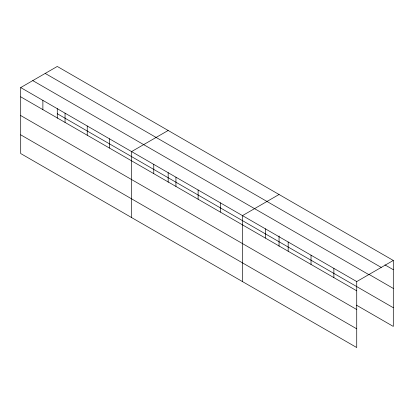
<?xml version="1.0" encoding="UTF-8"?>
<svg xmlns="http://www.w3.org/2000/svg" width="414" height="414" viewBox="0 0 414 414"><rect width="100%" height="100%" fill="white"/><g stroke="black" fill="none" stroke-linecap="round" stroke-linejoin="round"><path stroke-width="0.62" d="M20.7 87.571L356.728 281.572L356.728 347.548L20.7 153.542L20.7 87.571L57.272 66.452L393.3 260.458L393.3 326.429L356.516 305.196M168.162 130.477L131.59 151.591L131.59 217.562M279.052 194.497L242.475 215.611L242.475 281.587M356.728 281.572L393.3 260.458M384.942 264.877L393.3 269.705M45.204 73.423L381.232 267.423M368.781 274.265L393.3 288.423M32.768 80.601L368.796 274.606M57.272 113.71L393.3 307.711M20.7 96.819L356.728 290.819M20.7 115.537L356.728 309.537M20.7 134.824L356.728 328.825M333.875 268.381L333.875 277.628M311.028 255.19L311.028 264.437M288.175 241.999L288.175 251.246M279.052 235.964L279.052 246.268M265.327 228.802L265.327 238.05M220.3 202.808L220.3 212.056M198.12 190.005L198.12 199.253M175.945 177.197L175.945 186.445M168.162 172.586L168.162 182.248M153.765 164.394L153.765 173.642M109.41 138.788L109.41 148.036M87.235 125.985L87.235 135.233M65.055 113.177L65.055 122.425M57.272 108.566L57.272 118.228M42.88 100.374L42.88 109.622"/></g></svg>
